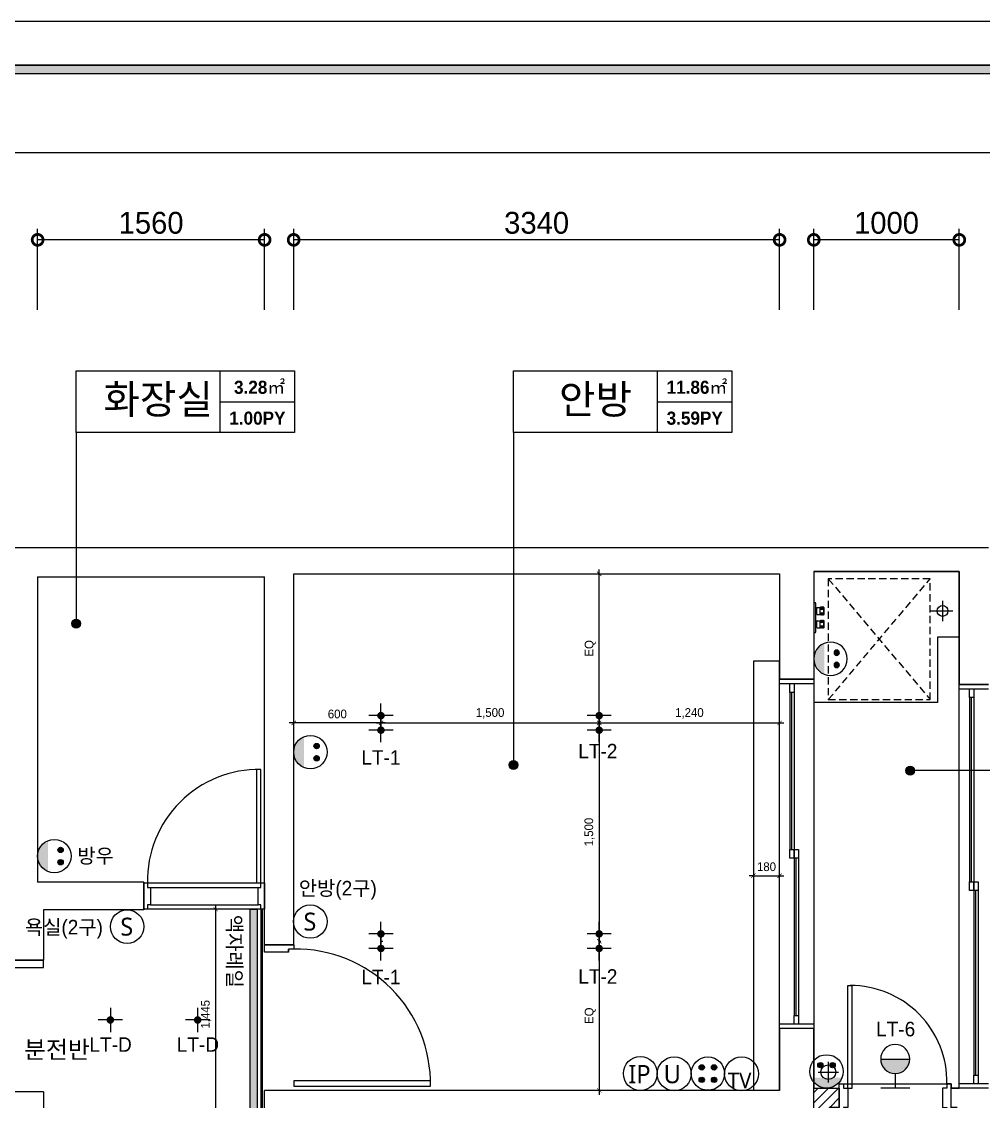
# Model space of a CAD drawing. Header units: inches. Extents: x -192760 to -100777, y -168280 to -114728.
# Drawn here: x -156543 to -149932, y -143885 to -136463 of the extents above; entities that cross this region are included whole.
import ezdxf
from ezdxf.enums import TextEntityAlignment as Align

# ---------------------------------------------------------------- set-up
doc = ezdxf.new("R2010")
doc.units = ezdxf.units.IN
doc.header["$LTSCALE"] = 50
doc.header["$MEASUREMENT"] = 0
doc.linetypes.add('DASHED2', pattern=[0.375, 0.25, -0.125])
doc.linetypes.add('DASHEDX2', pattern=[1.5, 1, -0.5])
for name, color, linetype in [('0-ELC TEXT', 7, 'Continuous'), ('03-TEXT', 3, 'Continuous'), ('03-WAL NEW', 3, 'Continuous'), ('06-FUR', 6, 'Continuous'), ('06-LIGHT', 4, 'Continuous'), ('07-DIM', 5, 'Continuous'), ('08-HAT', 8, 'Continuous'), ('3.기호.계단선', 30, 'Continuous'), ('_LIBR', 4, 'Continuous'), ('CEIL-DOOR', 6, 'Continuous'), ('CEIL-LIGHT', 7, 'Continuous'), ('F-SYM', 7, 'Continuous'), ('fin', 5, 'Continuous'), ('FORM(YOURNAME)-11', 1, 'Continuous'), ('Layer 1', 7, 'Continuous'), ('RC-LIGHT', 7, 'Continuous'), ('도면층2', 2, 'Continuous'), ('도면층4', 4, 'Continuous'), ('도면층5', 5, 'Continuous'), ('설비', 7, 'Continuous')]:
    doc.layers.add(name, color=color, linetype=linetype)
doc.styles.add('HY 울릉도 L', font='')
doc.styles.add('HY울릉도L', font='Expo M.ttf')
doc.styles.get("Standard").update_dxf_attribs({"font": 'txt.shx', "bigfont": 'whgtxt.shx'})
doc.styles.add('YOURNAME', font='HY울릉도M.TTF')
doc.styles.add('넥슨고딕', font='NEXONLv1GothicBold.ttf')
doc.styles.add('코레일둥고', font='Korail_Round_Gothic_Medium.ttf')
doc.styles.get('HY 울릉도 L').set_extended_font_data('HY울릉도L')
doc.linetypes.add('ZIGZAG', pattern='A,0.0001,-0.2,[131,ltypeshp.shx,S=0.2,R=0,X=-0.2,Y=0],-0.4,[131,ltypeshp.shx,S=0.2,R=180,X=0.2,Y=0],-0.2', length=0.8001)
doc.dimstyles.new('30', dxfattribs={"dimscale": 30, "dimtxt": 2, "dimasz": 1, "dimexe": 1, "dimexo": 1, "dimgap": 1, "dimtad": 1, "dimdec": 0, "dimrnd": 0.05, "dimdsep": 46, "dimlunit": 6, "dimtxsty": 'HY 울릉도 L', "dimblk": 'ARCHTICK', "dimcen": 2.5, "dimdle": 1, "dimclrd": 133, "dimclre": 133, "dimclrt": 30, "dimadec": 0, "dimazin": 0, "dimtfac": 1, "dimtdec": 0, "dimtix": 1, "dimtmove": 2, "dimatfit": 3, "dimldrblk": 'ARCHTICK', "dimfxl": 0, "dimlwd": -1, "dimlwe": -1, "dimarcsym": 0})
doc.dimstyles.new('60', dxfattribs={"dimscale": 60, "dimtxt": 2.5, "dimasz": 2.5, "dimexe": 1.25, "dimexo": 2, "dimtad": 1, "dimdec": 0, "dimtxsty": 'HY울릉도L', "dimblk": 'DOTSMALL', "dimcen": 2.5, "dimclrd": 1, "dimclre": 1, "dimclrt": 2, "dimadec": 0, "dimazin": 0, "dimtfac": 1, "dimtdec": 0, "dimtix": 1, "dimtmove": 0, "dimatfit": 3, "dimldrblk": 'DOTSMALL', "dimfxl": 0, "dimarcsym": 0})

# ---------------------------------------------------------------- blocks, each defined once
blk = doc.blocks.new('FORM-PLAN')
at = {"layer": 'FORM(YOURNAME)-11'}
h = blk.add_hatch(color=256, dxfattribs=at)
h.dxf.hatch_style = 1
h.paths.add_polyline_path([(-71444, 55115), (10556, 55115), (10556, 54915), (-71444, 54915)])
h.paths.add_polyline_path([(-71444, -2085), (10556, -2085), (10556, -2285), (-71444, -2285)])
at = {"layer": 'Defpoints', "color": 158}
for points in [[(-71444, -2285), (10556, -2285), (10556, 55115), (-71444, 55115)], [(-69444, 53115), (-64, 53115), (-64, 1215), (-69444, 1215)]]:
    blk.add_lwpolyline(points, close=True, dxfattribs=at)
at = {"layer": 'FORM(YOURNAME)-11', "color": 250}
blk.add_lwpolyline([(-72444, -3285), (11556, -3285), (11556, 56115), (-72444, 56115)], close=True, dxfattribs=at)
at = {"layer": 'FORM(YOURNAME)-11'}
blk.add_lwpolyline([(-71444, 55115), (10556, 55115), (10556, 54915), (-71444, 54915)], close=True, dxfattribs=at)
at = {"layer": 'FORM(YOURNAME)-11', "color": 3, "style": 'YOURNAME'}
for tag, height, p in [('1', 450, (9905, 18188)), ('2', 450, (9905, 17544)), ('3', 450, (9905, 16257)), ('4', 450, (9905, 14326)), ('5', 515, (9905, 12009)), ('6', 515, (9905, 9757)), ('7', 515, (9905, 7504)), ('8', 515, (9905, 5252)), ('9', 515, (9905, 2999)), ('10', 515, (5655, 811)), ('11', 515, (9905, 747)), ('12', 515, (5655, -1441)), ('13', 515, (9905, -1441))]:
    blk.add_attdef(tag, text='', height=height, dxfattribs=at).set_placement(p, align=Align.MIDDLE_RIGHT)
blk = doc.blocks.new('*U428')
at = {"layer": 'F-SYM', "xscale": 0.3, "yscale": 0.3, "zscale": 0.3}
blk.add_blockref('FORM-PLAN', (-144626.9, -153298), dxfattribs=at)
blk = doc.blocks.new('_DOTSMALL')
at = {"color": 0, "linetype": 'ByBlock', "const_width": 0.5}
blk.add_lwpolyline([(-0.0625, 0, 1), (0.0625, 0, 1)], format="xyb", close=True, dxfattribs=at)
blk = doc.blocks.new('*D201')
at = {"layer": '07-DIM', "color": 1, "lineweight": -2}
for p, q in [((-151098.2, -138443.4), (-151098.2, -137888.4)), ((-150098.2, -138443.4), (-150098.2, -137888.4)), ((-150098.2, -137963.4), (-151098.2, -137963.4))]:
    blk.add_line(p, q, dxfattribs=at)
at = {"layer": 'Defpoints', "color": 0}
for p in [(-151098.2, -137963.4), (-151098.2, -138563.4), (-150098.2, -138563.4)]:
    blk.add_point(p, dxfattribs=at)
at = {"layer": '07-DIM', "color": 1, "lineweight": -2, "xscale": 150, "yscale": 150, "zscale": 150, "rotation": 180}
blk.add_blockref('_DOTSMALL', (-151098.2, -137963.4), dxfattribs=at)
at = {"layer": '07-DIM', "color": 1, "lineweight": -2, "xscale": 150, "yscale": 150, "zscale": 150}
blk.add_blockref('_DOTSMALL', (-150098.2, -137963.4), dxfattribs=at)
at = {"layer": '07-DIM', "color": 2, "insert": (-150598.2, -137847.2), "char_height": 150, "attachment_point": 5, "style": 'HY울릉도L'}
blk.add_mtext('1000', dxfattribs=at)
blk = doc.blocks.new('*D202')
at = {"layer": '07-DIM', "color": 1, "lineweight": -2}
for p, q in [((-154673.2, -138443.4), (-154673.2, -137888.4)), ((-151333.2, -138443.4), (-151333.2, -137888.4)), ((-151333.2, -137963.4), (-154673.2, -137963.4))]:
    blk.add_line(p, q, dxfattribs=at)
at = {"layer": 'Defpoints', "color": 0}
for p in [(-154673.2, -137963.4), (-154673.2, -138563.4), (-151333.2, -138563.4)]:
    blk.add_point(p, dxfattribs=at)
at = {"layer": '07-DIM', "color": 1, "lineweight": -2, "xscale": 150, "yscale": 150, "zscale": 150, "rotation": 180}
blk.add_blockref('_DOTSMALL', (-154673.2, -137963.4), dxfattribs=at)
at = {"layer": '07-DIM', "color": 1, "lineweight": -2, "xscale": 150, "yscale": 150, "zscale": 150}
blk.add_blockref('_DOTSMALL', (-151333.2, -137963.4), dxfattribs=at)
at = {"layer": '07-DIM', "color": 2, "insert": (-153003.2, -137847.2), "char_height": 150, "attachment_point": 5, "style": 'HY울릉도L'}
blk.add_mtext('3340', dxfattribs=at)
blk = doc.blocks.new('*D194')
at = {"layer": '07-DIM', "color": 1, "lineweight": -2}
for p, q in [((-156433.2, -138443.4), (-156433.2, -137888.4)), ((-154873.2, -138443.4), (-154873.2, -137888.4)), ((-154873.2, -137963.4), (-156433.2, -137963.4))]:
    blk.add_line(p, q, dxfattribs=at)
at = {"layer": 'Defpoints', "color": 0}
for p in [(-156433.2, -137963.4), (-156433.2, -138563.4), (-154873.2, -138563.4)]:
    blk.add_point(p, dxfattribs=at)
at = {"layer": '07-DIM', "color": 1, "lineweight": -2, "xscale": 150, "yscale": 150, "zscale": 150, "rotation": 180}
blk.add_blockref('_DOTSMALL', (-156433.2, -137963.4), dxfattribs=at)
at = {"layer": '07-DIM', "color": 1, "lineweight": -2, "xscale": 150, "yscale": 150, "zscale": 150}
blk.add_blockref('_DOTSMALL', (-154873.2, -137963.4), dxfattribs=at)
at = {"layer": '07-DIM', "color": 2, "insert": (-155653.2, -137847.2), "char_height": 150, "attachment_point": 5, "style": 'HY울릉도L'}
blk.add_mtext('1560', dxfattribs=at)
blk = doc.blocks.new('egoo')
at = {"layer": '설비'}
h = blk.add_hatch(color=140, dxfattribs=at)
edge = h.paths.add_edge_path()
edge.add_arc((1015645.3, 443433.7), 22.3, 0, 360)
h = blk.add_hatch(color=140, dxfattribs=at)
edge = h.paths.add_edge_path()
edge.add_arc((1015747.7, 443433.7), 22.3, 0, 360)
h = blk.add_hatch(color=140, dxfattribs=at)
edge = h.paths.add_edge_path()
edge.add_line((1015826.3, 443329.1), (1015566.6, 443329.1))
edge.add_ellipse((1015696.5, 443381.5), major_axis=(99, 99), ratio=1, start_angle=156.95778, end_angle=293.04222)
at = {"layer": '설비', "color": 140}
for centre, radius in [((1015696.5, 443381.5), 140), ((1015645.3, 443433.7), 22.3), ((1015747.7, 443433.7), 22.3)]:
    blk.add_circle(centre, radius, dxfattribs=at)
blk = doc.blocks.new('swich')
at = {"layer": '설비', "color": 140}
blk.add_circle((372828.6, -86554.1), 84, dxfattribs=at)
at = {"layer": '설비', "color": 140, "insert": (372858.7, -86509.1), "char_height": 90, "attachment_point": 3}
blk.add_mtext_dynamic_manual_height_columns('{\\fMalgun Gothic|b0|i0|c129|p50;S}', width=143.497, gutter_width=1, heights=[0], dxfattribs=at)
blk = doc.blocks.new('utp')
at = {"layer": '설비', "color": 140}
blk.add_circle((372927.5, -86920.8), 140, dxfattribs=at)
at = {"layer": '설비', "color": 140, "insert": (372982.3, -87000.6), "char_height": 150, "attachment_point": 9}
blk.add_mtext_dynamic_manual_height_columns('{\\fMalgun Gothic|b0|i0|c129|p50;U}', width=275.64, gutter_width=1, heights=[0], dxfattribs=at)
blk = doc.blocks.new('TV')
at = {"layer": '설비', "color": 140}
blk.add_circle((146226.7, 46947.4), 140, dxfattribs=at)
at = {"layer": '설비', "color": 140, "insert": (146088.1, 46827.7), "char_height": 130, "attachment_point": 7}
blk.add_mtext_dynamic_manual_height_columns('{\\fMalgun Gothic|b0|i0|c129|p50;\\W0.54937; \\W1;TV}', width=275.64, gutter_width=1, heights=[0], dxfattribs=at)
blk = doc.blocks.new('_ArchTick')
at = {"color": 0, "linetype": 'ByBlock', "const_width": 0.15}
blk.add_lwpolyline([(-0.5, -0.5), (0.5, 0.5)], dxfattribs=at)
blk = doc.blocks.new('*D232')
at = {"layer": 'Defpoints', "color": 0}
for p in [(-151513.2, -142333.4), (-151333.2, -142333.4), (-151333.2, -142333.4)]:
    blk.add_point(p, dxfattribs=at)
at = {"layer": 'RC-LIGHT', "color": 133}
for p, q in [((-151513.2, -142333.4), (-151543.2, -142333.4)), ((-151513.2, -142333.4), (-151333.2, -142333.4)), ((-151333.2, -142333.4), (-151303.2, -142333.4))]:
    blk.add_line(p, q, dxfattribs=at)
at = {"layer": 'RC-LIGHT', "color": 133, "xscale": 30, "yscale": 30, "zscale": 30}
blk.add_blockref('_ArchTick', (-151513.2, -142333.4), dxfattribs=at)
at = {"layer": 'RC-LIGHT', "color": 133, "xscale": 30, "yscale": 30, "zscale": 30, "rotation": 180}
blk.add_blockref('_ArchTick', (-151333.2, -142333.4), dxfattribs=at)
at = {"layer": 'RC-LIGHT', "color": 30, "insert": (-151423.2, -142272.1), "char_height": 60, "attachment_point": 5, "style": 'HY 울릉도 L'}
blk.add_mtext('180', dxfattribs=at)
blk = doc.blocks.new('A$C004A4CAE')
at = {"layer": 'fin', "color": 6}
for p, q in [((0, 0), (0, 5)), ((200, 15), (10, 15)), ((36, 69), (36, 70)), ((84, 69), (36, 69)), ((51, 63), (36, 63)), ((51, 57), (36, 57)), ((51, 51), (36, 51)), ((36, 23), (36, 45)), ((84, 45), (36, 45)), ((82, 72), (38, 72)), ((82, 21), (38, 21)), ((43, 15), (43, 21)), ((84, 63), (69, 63)), ((84, 57), (69, 57)), ((84, 51), (69, 51)), ((77, 15), (77, 21)), ((84, 69), (84, 70)), ((84, 23), (84, 45)), ((126, 69), (126, 70)), ((174, 69), (126, 69)), ((141, 63), (126, 63)), ((141, 57), (126, 57)), ((141, 51), (126, 51)), ((174, 45), (126, 45)), ((126, 23), (126, 45)), ((172, 72), (128, 72)), ((172, 21), (128, 21)), ((133, 15), (133, 21)), ((174, 63), (159, 63)), ((174, 57), (159, 57)), ((174, 51), (159, 51)), ((167, 15), (167, 21)), ((174, 69), (174, 70)), ((174, 23), (174, 45)), ((210, 0), (210, 5))]:
    blk.add_line(p, q, dxfattribs=at)
for centre, radius, start, end in [((10, 5), 10, 90, 180), ((36, 66), 3, 90, 270), ((36, 60), 3, 90, 270), ((36, 54), 3, 90, 270), ((36, 48), 3, 90, 270), ((38, 70), 2, 90, 180), ((38, 23), 2, 180, 270), ((51, 66), 3, 90, 270), ((51, 60), 3, 90, 270), ((51, 54), 3, 90, 270), ((51, 48), 3, 90, 270), ((69, 66), 3, 270, 90), ((69, 60), 3, 270, 90), ((69, 54), 3, 270, 90), ((69, 48), 3, 270, 90), ((82, 70), 2, 0, 90), ((82, 23), 2, 270, 0), ((84, 66), 3, 270, 90), ((84, 60), 3, 270, 90), ((84, 54), 3, 270, 90), ((84, 48), 3, 270, 90), ((126, 66), 3, 90, 270), ((126, 60), 3, 90, 270), ((126, 54), 3, 90, 270), ((126, 48), 3, 90, 270), ((128, 70), 2, 90, 180), ((128, 23), 2, 180, 270), ((141, 66), 3, 90, 270), ((141, 60), 3, 90, 270), ((141, 54), 3, 90, 270), ((141, 48), 3, 90, 270), ((159, 66), 3, 270, 90), ((159, 60), 3, 270, 90), ((159, 54), 3, 270, 90), ((159, 48), 3, 270, 90), ((172, 70), 2, 0, 90), ((172, 23), 2, 270, 0), ((174, 66), 3, 270, 90), ((174, 60), 3, 270, 90), ((174, 54), 3, 270, 90), ((174, 48), 3, 270, 90), ((200, 5), 10, 0, 90)]:
    blk.add_arc(centre, radius, start, end, dxfattribs=at)
blk = doc.blocks.new('flloo')
at = {"layer": 'Layer 1'}
blk.add_lwpolyline([(-150098.2, -119108.3), (-150098.2, -119558.3), (-150248.2, -119558.3), (-150248.2, -120008.3), (-151098.2, -120008.3)], dxfattribs=at)
for centre, radius in [((-150213.2, -119378.3), 37.5), ((-150998.2, -122548.3), 50.5)]:
    blk.add_circle(centre, radius, dxfattribs=at)
at = {"layer": '도면층2'}
for p, q in [((-156648.2, -118943.3), (-149898.2, -118943.3)), ((-151098.2, -119108.3), (-150098.2, -119108.3)), ((-151098.2, -119108.3), (-151098.2, -119848.3)), ((-150098.2, -119108.3), (-150098.2, -119883.3)), ((-156433.2, -119143.3), (-156433.2, -121243.3)), ((-156433.2, -119143.3), (-154873.2, -119143.3)), ((-154873.2, -121673.3), (-154873.2, -119143.3)), ((-154673.2, -121673.3), (-154673.2, -119123.3)), ((-154673.2, -119123.3), (-151333.2, -119123.3)), ((-151333.2, -119123.3), (-151333.2, -119848.3)), ((-151098.2, -119848.3), (-151333.2, -119848.3)), ((-150098.2, -119883.3), (-149898.2, -119883.3)), ((-149898.2, -119883.3), (-150098.2, -119883.3)), ((-155703.2, -121243.3), (-156433.2, -121243.3)), ((-155703.2, -121243.3), (-155703.2, -121433.3)), ((-156393.2, -121433.3), (-156393.2, -121778.3)), ((-155703.2, -121433.3), (-156393.2, -121433.3)), ((-154673.2, -121673.3), (-154873.2, -121673.3)), ((-156648.2, -121778.3), (-156393.2, -121778.3)), ((-151333.2, -122248.3), (-151333.2, -122673.3)), ((-151098.2, -122248.3), (-151333.2, -122248.3)), ((-149898.2, -122658.3), (-150153.2, -122658.3)), ((-156393.2, -122683.3), (-159293.2, -122683.3)), ((-156393.2, -122683.3), (-156393.2, -122873.3)), ((-151333.2, -122673.3), (-154873.2, -122673.3)), ((-154873.2, -122873.3), (-154873.2, -122673.3))]:
    blk.add_line(p, q, dxfattribs=at)
for points in [[(-151378.2, -122873.3), (-151378.2, -123285.3), (-151098.2, -123285.3), (-151098.2, -122248.3)], [(-150113.2, -122790.3), (-150153.2, -122790.3), (-150153.2, -122658.3)]]:
    blk.add_lwpolyline(points, dxfattribs=at)
at = {"layer": '도면층4'}
for p, q in [((-151333.2, -122248.3), (-151333.2, -119848.3)), ((-151333.2, -119848.3), (-151098.2, -119848.3)), ((-151098.2, -119848.3), (-151098.2, -122248.3)), ((-151333.2, -119878.3), (-151098.2, -119878.3)), ((-150098.2, -122658.3), (-150098.2, -119883.3)), ((-150098.2, -119883.3), (-149898.2, -119883.3)), ((-150098.2, -119913.3), (-149898.2, -119913.3)), ((-151248.2, -121018.3), (-151248.2, -119938.3)), ((-150013.2, -121240.8), (-150013.2, -119973.3)), ((-151218.2, -122158.3), (-151218.2, -121078.3)), ((-149983.2, -122568.3), (-149983.2, -121300.8)), ((-151098.2, -122218.3), (-151333.2, -122218.3)), ((-151098.2, -122248.3), (-151333.2, -122248.3)), ((-149898.2, -122628.3), (-150098.2, -122628.3)), ((-149898.2, -122658.3), (-150098.2, -122658.3))]:
    blk.add_line(p, q, dxfattribs=at)
for points in [[(-151233.2, -119938.3), (-151263.2, -119938.3), (-151263.2, -119878.3), (-151233.2, -119878.3)], [(-149998.2, -119973.3), (-150028.2, -119973.3), (-150028.2, -119913.3), (-149998.2, -119913.3)], [(-151233.2, -121078.3), (-151263.2, -121078.3), (-151263.2, -121018.3), (-151233.2, -121018.3)], [(-151203.2, -121078.3), (-151233.2, -121078.3), (-151233.2, -121018.3), (-151203.2, -121018.3)], [(-149998.2, -121300.8), (-150028.2, -121300.8), (-150028.2, -121240.8), (-149998.2, -121240.8)], [(-149968.2, -121300.8), (-149998.2, -121300.8), (-149998.2, -121240.8), (-149968.2, -121240.8)], [(-151203.2, -122218.3), (-151233.2, -122218.3), (-151233.2, -122158.3), (-151203.2, -122158.3)], [(-149968.2, -122628.3), (-149998.2, -122628.3), (-149998.2, -122568.3), (-149968.2, -122568.3)]]:
    blk.add_lwpolyline(points, close=True, dxfattribs=at)
at = {"layer": '도면층5'}
for p, q in [((-150213.2, -119308.3), (-150213.2, -119448.3)), ((-150292.8, -119378.3), (-150143.2, -119378.3)), ((-151263.2, -119938.3), (-151263.2, -121018.3)), ((-151233.2, -119938.3), (-151233.2, -121018.3)), ((-150028.2, -119973.3), (-150028.2, -121240.8)), ((-149998.2, -119973.3), (-149998.2, -121240.8)), ((-151233.2, -121078.3), (-151233.2, -122158.3)), ((-151203.2, -121078.3), (-151203.2, -122158.3)), ((-149998.2, -121300.8), (-149998.2, -122568.3)), ((-149968.2, -121300.8), (-149968.2, -122568.3)), ((-150998.2, -122478.3), (-150998.2, -122618.3)), ((-151068.2, -122548.3), (-150928.2, -122548.3))]:
    blk.add_line(p, q, dxfattribs=at)
at = {"rotation": 270}
blk.add_blockref('A$C004A4CAE', (-151098.2, -119319.6), dxfattribs=at)
blk = doc.blocks.new('asrffwtrw')
at = {"layer": '03-WAL NEW'}
h = blk.add_hatch(dxfattribs=at)
h.set_pattern_fill('_USER', color=256, scale=50, angle=45, pattern_type=0)
h.set_pattern_definition([(45, (-27582.82, -15711.19), (-35.355339, 35.355339), [])])
h.paths.add_polyline_path([(-204481, -159504.6), (-204306, -159504.6), (-204306, -159636.6), (-204376, -159636.6), (-204376, -160131.6), (-204481, -160131.6)])
blk.add_lwpolyline([(-204481, -159504.6), (-204306, -159504.6), (-204306, -159636.6), (-204376, -159636.6), (-204376, -160131.6), (-204481, -160131.6), (-204481, -159504.6)], dxfattribs=at)
at = {"layer": '06-FUR', "color": 8, "linetype": 'DASHEDX2'}
for p, q in [((-204381, -156834.6), (-203681, -156004.6)), ((-204381, -156004.6), (-203681, -156834.6))]:
    blk.add_line(p, q, dxfattribs=at)
blk.add_lwpolyline([(-204381, -156834.6), (-203681, -156834.6), (-203681, -156004.6), (-204381, -156004.6)], close=True, dxfattribs=at)
at = {"layer": '08-HAT', "color": 8}
blk.add_lwpolyline([(-203481, -155954.6), (-204481, -155954.6), (-204481, -159504.6), (-204306, -159504.6), (-204306, -159474.6), (-203536, -159474.6), (-203536, -159504.6), (-203481, -159504.6), (-203481, -155954.6)], dxfattribs=at)
at = {"layer": '_LIBR', "color": 8, "linetype": 'Continuous'}
for p, q in [((-209061, -158094.6), (-208311, -158094.6)), ((-209041, -158125.1), (-208301, -158125.1)), ((-208281, -158274.6), (-209061, -158274.6)), ((-209041, -158245.1), (-208301, -158245.1))]:
    blk.add_line(p, q, dxfattribs=at)
for points in [[(-208311, -157314.6), (-208311, -158094.6), (-208281, -158094.6), (-208281, -157314.6)], [(-208091.9, -158569.5), (-208256, -158569.5), (-208256, -158519.6), (-208056, -158519.6), (-208056, -158549), (-208091.9, -158549), (-208091.9, -158569.5), (-208091.9, -158549)], [(-209995.1, -158674.5), (-209776, -158674.5), (-209776, -158624.6), (-210031, -158624.6), (-210031, -158654), (-209995.1, -158654), (-209995.1, -158674.5), (-209995.1, -158654)]]:
    blk.add_lwpolyline(points, dxfattribs=at)
for points in [[(-209041, -158245.1), (-209061, -158245.1), (-209061, -158274.6), (-209086, -158274.6), (-209086, -158094.6), (-209061, -158094.6), (-209061, -158125.1), (-209041, -158125.1)], [(-208281, -158125.1), (-208281, -158094.6), (-208256, -158094.6), (-208256, -158274.6), (-208281, -158274.6), (-208281, -158245.1), (-208301, -158245.1), (-208301, -158125.1)], [(-207116, -159455), (-208056, -159455), (-208056, -159490.2), (-207116, -159490.2)]]:
    blk.add_lwpolyline(points, close=True, dxfattribs=at)
for centre, radius, start, end in [((-208296, -158079.6), 765.1, 88.8767, 181.1233), ((-208039.6, -159472.6), 923.8, 358.90694, 91.01639)]:
    blk.add_arc(centre, radius, start, end, dxfattribs=at)
at = {"layer": '도면층4', "color": 8}
for p, q in [((-204246, -159504.6), (-204246, -158799.6)), ((-204246, -158799.6), (-204216, -158799.6)), ((-204216, -159504.6), (-204216, -158800.2)), ((-204306, -159474.6), (-203536, -159474.6)), ((-204246, -159504.6), (-204216, -159504.6))]:
    blk.add_line(p, q, dxfattribs=at)
for points in [[(-204306, -159474.6), (-204276, -159474.6), (-204276, -159504.6), (-204246, -159504.6), (-204246, -159636.6), (-204276, -159636.6), (-204276, -159666.6), (-204306, -159666.6), (-204306, -159474.6)], [(-203536, -159474.6), (-203566, -159474.6), (-203566, -159504.6), (-203596, -159504.6), (-203596, -159636.6), (-203566, -159636.6), (-203566, -159666.6), (-203536, -159666.6), (-203536, -159474.6)]]:
    blk.add_lwpolyline(points, dxfattribs=at)
at = {"layer": '도면층5', "color": 8}
blk.add_arc((-204227.2, -159461), 661.4, 358.8173, 90.32755, dxfattribs=at)
at = {"layer": '도면층2'}
blk.add_blockref('flloo', (-53382.8, -36846.4), dxfattribs=at)
blk = doc.blocks.new('2DLSCL')
h = blk.add_hatch(color=256)
h.dxf.hatch_style = 1
edge = h.paths.add_edge_path()
edge.add_arc((36127.3, 44397.2), 26, 0, 360, ccw=False)
h = blk.add_hatch(color=256)
h.dxf.hatch_style = 1
edge = h.paths.add_edge_path()
edge.add_arc((36227.3, 44397.2), 26, 0, 360, ccw=False)
at = {"color": 1, "linetype": 'Continuous'}
for p, q in [((36127.3, 44480.5), (36127.3, 44313.9)), ((36227.3, 44480.5), (36227.3, 44313.9)), ((36210.6, 44397.2), (36044, 44397.2)), ((36310.6, 44397.2), (36144, 44397.2))]:
    blk.add_line(p, q, dxfattribs=at)
blk.add_lwpolyline([(36127.3, 44397.2), (36227.3, 44397.2), (36177.3, 44397.2), (36177.3, 44408.9)], dxfattribs=at)
blk = doc.blocks.new('*D242')
at = {"layer": 'Defpoints', "color": 0}
for p in [(-152573.2, -140258.4), (-152573.2, -140258.4), (-152573.2, -141283.4)]:
    blk.add_point(p, dxfattribs=at)
at = {"layer": 'RC-LIGHT', "color": 133}
for p, q in [((-152603.2, -140258.4), (-152603.2, -140258.4)), ((-152573.2, -141313.4), (-152573.2, -140228.4)), ((-152603.2, -141283.4), (-152603.2, -141283.4))]:
    blk.add_line(p, q, dxfattribs=at)
at = {"layer": 'RC-LIGHT', "color": 133, "xscale": 30, "yscale": 30, "zscale": 30}
for p, rotation in [((-152573.2, -140258.4), 90), ((-152573.2, -141283.4), 270)]:
    blk.add_blockref('_ArchTick', p, dxfattribs=dict(at, rotation=rotation))
at = {"layer": 'RC-LIGHT', "color": 30, "insert": (-152634.5, -140770.9), "char_height": 60, "attachment_point": 5, "rotation": 90, "style": 'HY 울릉도 L'}
blk.add_mtext('EQ', dxfattribs=at)
blk = doc.blocks.new('*D243')
at = {"layer": 'Defpoints', "color": 0}
for p in [(-152573.2, -141283.4), (-152573.2, -142783.4), (-152573.2, -142783.4)]:
    blk.add_point(p, dxfattribs=at)
at = {"layer": 'RC-LIGHT', "color": 133}
for p, q in [((-152603.2, -141283.4), (-152603.2, -141283.4)), ((-152573.2, -141253.4), (-152573.2, -142813.4)), ((-152603.2, -142783.4), (-152603.2, -142783.4))]:
    blk.add_line(p, q, dxfattribs=at)
at = {"layer": 'RC-LIGHT', "color": 133, "xscale": 30, "yscale": 30, "zscale": 30}
for p, rotation in [((-152573.2, -141283.4), 90), ((-152573.2, -142783.4), 270)]:
    blk.add_blockref('_ArchTick', p, dxfattribs=dict(at, rotation=rotation))
at = {"layer": 'RC-LIGHT', "color": 30, "insert": (-152639.1, -142033.4), "char_height": 60, "attachment_point": 5, "rotation": 90, "style": 'HY 울릉도 L'}
blk.add_mtext('1,500', dxfattribs=at)
blk = doc.blocks.new('*D244')
at = {"layer": 'Defpoints', "color": 0}
for p in [(-152573.2, -142783.4), (-152573.2, -143808.4), (-152573.2, -143808.4)]:
    blk.add_point(p, dxfattribs=at)
at = {"layer": 'RC-LIGHT', "color": 133}
for p, q in [((-152573.2, -142753.4), (-152573.2, -143838.4)), ((-152603.2, -142783.4), (-152603.2, -142783.4)), ((-152603.2, -143808.4), (-152603.2, -143808.4))]:
    blk.add_line(p, q, dxfattribs=at)
at = {"layer": 'RC-LIGHT', "color": 133, "xscale": 30, "yscale": 30, "zscale": 30}
for p, rotation in [((-152573.2, -142783.4), 90), ((-152573.2, -143808.4), 270)]:
    blk.add_blockref('_ArchTick', p, dxfattribs=dict(at, rotation=rotation))
at = {"layer": 'RC-LIGHT', "color": 30, "insert": (-152634.5, -143295.9), "char_height": 60, "attachment_point": 5, "rotation": 90, "style": 'HY 울릉도 L'}
blk.add_mtext('EQ', dxfattribs=at)
blk = doc.blocks.new('*D245')
at = {"layer": 'Defpoints', "color": 0}
for p in [(-154073.2, -141283.4), (-152573.2, -141283.4), (-152573.2, -141283.4)]:
    blk.add_point(p, dxfattribs=at)
at = {"layer": 'RC-LIGHT', "color": 133}
for p, q in [((-154103.2, -141283.4), (-152543.2, -141283.4)), ((-154073.2, -141313.4), (-154073.2, -141313.4))]:
    blk.add_line(p, q, dxfattribs=at)
at = {"layer": 'RC-LIGHT', "color": 133, "xscale": 30, "yscale": 30, "zscale": 30, "rotation": 180}
blk.add_blockref('_ArchTick', (-154073.2, -141283.4), dxfattribs=at)
at = {"layer": 'RC-LIGHT', "color": 133, "xscale": 30, "yscale": 30, "zscale": 30}
blk.add_blockref('_ArchTick', (-152573.2, -141283.4), dxfattribs=at)
at = {"layer": 'RC-LIGHT', "color": 30, "insert": (-153323.2, -141217.5), "char_height": 60, "attachment_point": 5, "style": 'HY 울릉도 L'}
blk.add_mtext('1,500', dxfattribs=at)
blk = doc.blocks.new('*D259')
at = {"layer": 'Defpoints', "color": 0}
for p in [(-154673.2, -141283.4), (-154673.2, -141283.4), (-154073.2, -141283.4)]:
    blk.add_point(p, dxfattribs=at)
at = {"layer": 'RC-LIGHT', "color": 133}
blk.add_line((-154043.2, -141283.4), (-154703.2, -141283.4), dxfattribs=at)
at = {"layer": 'RC-LIGHT', "color": 133, "xscale": 30, "yscale": 30, "zscale": 30, "rotation": 180}
blk.add_blockref('_ArchTick', (-154673.2, -141283.4), dxfattribs=at)
at = {"layer": 'RC-LIGHT', "color": 133, "xscale": 30, "yscale": 30, "zscale": 30}
blk.add_blockref('_ArchTick', (-154073.2, -141283.4), dxfattribs=at)
at = {"layer": 'RC-LIGHT', "color": 30, "insert": (-154373.2, -141222.2), "char_height": 60, "attachment_point": 5, "style": 'HY 울릉도 L'}
blk.add_mtext('600', dxfattribs=at)
blk = doc.blocks.new('*D260')
at = {"layer": 'Defpoints', "color": 0}
for p in [(-152573.2, -141283.4), (-151333.2, -141283.4), (-151333.2, -141283.4)]:
    blk.add_point(p, dxfattribs=at)
at = {"layer": 'RC-LIGHT', "color": 133}
blk.add_line((-152603.2, -141283.4), (-151303.2, -141283.4), dxfattribs=at)
at = {"layer": 'RC-LIGHT', "color": 133, "xscale": 30, "yscale": 30, "zscale": 30, "rotation": 180}
blk.add_blockref('_ArchTick', (-152573.2, -141283.4), dxfattribs=at)
at = {"layer": 'RC-LIGHT', "color": 133, "xscale": 30, "yscale": 30, "zscale": 30}
blk.add_blockref('_ArchTick', (-151333.2, -141283.4), dxfattribs=at)
at = {"layer": 'RC-LIGHT', "color": 30, "insert": (-151953.2, -141217.5), "char_height": 60, "attachment_point": 5, "style": 'HY 울릉도 L'}
blk.add_mtext('1,240', dxfattribs=at)
blk = doc.blocks.new('FSF2WW')
at = {"layer": '06-LIGHT'}
h = blk.add_hatch(color=256, dxfattribs=at)
h.dxf.hatch_style = 1
edge = h.paths.add_edge_path()
edge.add_arc((-181710.7, -177456.1), 26, 90, 450)
at = {"color": 1, "linetype": 'Continuous'}
for p, q in [((-181710.7, -177372.8), (-181710.7, -177539.4)), ((-181627.4, -177456.1), (-181794, -177456.1))]:
    blk.add_line(p, q, dxfattribs=at)
blk = doc.blocks.new('BRACKET')
at = {"layer": 'CEIL-LIGHT'}
blk.add_hatch(color=256, dxfattribs=at).paths.add_polyline_path([(-200, -100, 0.414214), (-100, 0, 0.414214), (-200, 100)])
for p, q in [((-200, 100), (-200, -100)), ((0, -100), (0, 100)), ((-100, 0), (0, 0))]:
    blk.add_line(p, q, dxfattribs=at)
blk.add_circle((-200, 0), 100, dxfattribs=at)
blk = doc.blocks.new('A$C0A436DC7')
at = {"layer": 'CEIL-DOOR', "xscale": -1, "rotation": 180}
blk.add_blockref('BRACKET', (300, 100), dxfattribs=at)
blk = doc.blocks.new('IP')
at = {"layer": '설비', "color": 10}
blk.add_circle((-153358.7, -143200.5), 116.7, dxfattribs=at)
at = {"layer": '설비', "color": 10, "insert": (-153287.6, -143267), "char_height": 125, "attachment_point": 9}
blk.add_mtext_dynamic_manual_height_columns('{\\fMalgun Gothic|b0|i0|c129|p50;IP}', width=229.7, gutter_width=0.833, heights=[0], dxfattribs=at)
blk = doc.blocks.new('*D387')
at = {"layer": '07-DIM', "color": 133}
for p, q in [((-155209.6, -142533.4), (-155209.6, -144038.4)), ((-154903.2, -142563.4), (-155239.6, -142563.4)), ((-154903.2, -144008.4), (-155239.6, -144008.4))]:
    blk.add_line(p, q, dxfattribs=at)
at = {"layer": 'Defpoints', "color": 0}
for p in [(-154873.2, -142563.4), (-155209.6, -144008.4), (-154873.2, -144008.4)]:
    blk.add_point(p, dxfattribs=at)
at = {"layer": '07-DIM', "color": 133, "xscale": 30, "yscale": 30, "zscale": 30}
for p, rotation in [((-155209.6, -142563.4), 90), ((-155209.6, -144008.4), 270)]:
    blk.add_blockref('_ArchTick', p, dxfattribs=dict(at, rotation=rotation))
at = {"layer": '07-DIM', "color": 30, "insert": (-155274.9, -143285.9), "char_height": 60, "attachment_point": 5, "rotation": 90, "style": 'HY 울릉도 L'}
blk.add_mtext('1,445', dxfattribs=at)

msp = doc.modelspace()

# ---------------------------------------------------------------- hatches: boundary and pattern name
at = {"layer": '0-ELC TEXT'}
h = msp.add_hatch(color=256, dxfattribs=at)
h.dxf.hatch_style = 1
edge = h.paths.add_edge_path()
edge.add_arc((-156168.5, -140601.1), 30, 0, 360)
h = msp.add_hatch(color=256, dxfattribs=at)
h.dxf.hatch_style = 1
edge = h.paths.add_edge_path()
edge.add_arc((-153162.3, -141572.5), 30, 0, 360)
h = msp.add_hatch(color=256, dxfattribs=at)
h.dxf.hatch_style = 1
edge = h.paths.add_edge_path()
edge.add_arc((-150436, -141611.4), 30, 0, 360)
at = {"layer": 'RC-LIGHT'}
h = msp.add_hatch(color=10, dxfattribs=at)
edge = h.paths.add_edge_path()
edge.add_arc((-151052.7, -143635.5), 18.3, 0, 360)
h = msp.add_hatch(color=10, dxfattribs=at)
edge = h.paths.add_edge_path()
edge.add_arc((-150968.7, -143635.5), 18.3, 0, 360)
h = msp.add_hatch(color=10, dxfattribs=at)
edge = h.paths.add_edge_path()
edge.add_line((-150904, -143721.4), (-151117.4, -143721.4))
edge.add_ellipse((-151010.7, -143678.4), major_axis=(81.3, 81.3), ratio=1, start_angle=156.95778, end_angle=293.04222)
at = {"layer": '설비', "linetype": 'DASHED2'}
h = msp.add_hatch(dxfattribs=at)
h.set_pattern_fill('DOTS', color=10, scale=200)
h.set_pattern_definition([(0, (25800, 34131.19), (6.25, 12.5), [0, -12.5])])
h.paths.add_polyline_path([(-151378.2, -144058.4), (-151378.2, -144108.4), (-154973.2, -144108.4), (-154973.2, -142563.4), (-154923.2, -142563.4), (-154923.2, -144058.4)])
at = {"layer": '설비'}
h = msp.add_hatch(color=140, dxfattribs=at)
edge = h.paths.add_edge_path()
edge.add_arc((-151868.1, -143650.5), 18.3, 0, 360)
h = msp.add_hatch(color=140, dxfattribs=at)
edge = h.paths.add_edge_path()
edge.add_arc((-151784, -143650.5), 18.3, 0, 360)
h = msp.add_hatch(color=140, dxfattribs=at)
edge = h.paths.add_edge_path()
edge.add_arc((-151868.1, -143736.4), 18.3, 0, 360)
h = msp.add_hatch(color=140, dxfattribs=at)
edge = h.paths.add_edge_path()
edge.add_arc((-151784, -143736.4), 18.3, 0, 360)

# ---------------------------------------------------------------- linework, layer by layer
at = {"layer": '0-ELC TEXT'}
for p, q in [((-155178.1, -139287.9), (-155178.1, -138863.4)), ((-152171.9, -139287.9), (-152171.9, -138863.4)), ((-155178.1, -139075.7), (-154668.5, -139075.7)), ((-152171.9, -139075.7), (-151662.3, -139075.7)), ((-156168.5, -139287.9), (-156168.5, -140601.1)), ((-153162.3, -139287.9), (-153162.3, -141572.5)), ((-148136.9, -141611.4), (-150436, -141611.4))]:
    msp.add_line(p, q, dxfattribs=at)
for points in [[(-156168.5, -138863.4), (-154668.5, -138863.4), (-154668.5, -139287.9), (-156168.5, -139287.9)], [(-153162.3, -138863.4), (-151662.3, -138863.4), (-151662.3, -139287.9), (-153162.3, -139287.9)]]:
    msp.add_lwpolyline(points, close=True, dxfattribs=at)
for centre in [(-156168.5, -140601.1), (-153162.3, -141572.5), (-150436, -141611.4)]:
    msp.add_circle(centre, 30, dxfattribs=at)
at = {"layer": '3.기호.계단선', "linetype": 'ZIGZAG', "const_width": 20}
msp.add_lwpolyline([(-151378.2, -144028.4), (-154893.2, -144028.4), (-154893.2, -142563.4)], dxfattribs=at)
at = {"layer": 'RC-LIGHT'}
for points in [[(-151333.2, -140858.4), (-151513.2, -140858.4), (-151513.2, -143808.4), (-151333.2, -143808.4), (-151333.2, -140858.4)], [(-151378.2, -144058.4), (-151378.2, -144108.4), (-154973.2, -144108.4), (-154973.2, -142563.4), (-154923.2, -142563.4), (-154923.2, -144058.4), (-151378.2, -144058.4)]]:
    msp.add_lwpolyline(points, dxfattribs=at)
at = {"layer": 'RC-LIGHT', "color": 10}
for centre, radius in [((-151010.7, -143678.4), 115), ((-151052.7, -143635.5), 18.3), ((-150968.7, -143635.5), 18.3)]:
    msp.add_circle(centre, radius, dxfattribs=at)
at = {"layer": '설비', "color": 140}
for centre, radius in [((-151826.1, -143693.4), 115), ((-151868.1, -143650.5), 18.3), ((-151784, -143650.5), 18.3), ((-151868.1, -143736.4), 18.3), ((-151784, -143736.4), 18.3)]:
    msp.add_circle(centre, radius, dxfattribs=at)

# ---------------------------------------------------------------- block references
at = {"rotation": 270}
msp.add_blockref('A$C0A436DC7', (-150638.2, -143493.4), dxfattribs=at)
at = {"layer": '06-LIGHT', "rotation": 270}
for p in [(-198470.4, -105106.1), (-196970.4, -105106.1), (-198470.4, -106606.1), (-196970.4, -106606.1)]:
    msp.add_blockref('2DLSCL', p, dxfattribs=at)
at = {"layer": '3.기호.계단선'}
msp.add_blockref('*U428', (0, 0), dxfattribs=at)
at = {"layer": 'RC-LIGHT'}
for name, p in [('asrffwtrw', (53382.8, 15711.2)), ('FSF2WW', (25777.5, 34131.2)), ('FSF2WW', (26377.5, 34131.2))]:
    msp.add_blockref(name, p, dxfattribs=at)
at = {"layer": 'RC-LIGHT', "color": 140, "yscale": 0.8214285869294656, "zscale": 0.8214285869294656, "rotation": 270}
for p, xscale in [((-515189.4, -975165), -0.8214285869294656), ((-518764.4, 692838), 0.8214285869294656), ((-520524.5, 692123.5), 0.8214285869294656)]:
    msp.add_blockref('egoo', p, dxfattribs=dict(at, xscale=xscale))
at = {"layer": 'RC-LIGHT', "xscale": 0.8333333333333334, "yscale": 0.8333333333333334, "zscale": 0.8333333333333334}
msp.add_blockref('TV', (-273450, -182817.9), dxfattribs=at)
at = {"layer": '설비', "color": 140, "xscale": 1.369047619047649, "yscale": 1.369047619047649, "zscale": 1.369047619047649}
for p in [(-664979, -24152.1), (-666237.9, -24186.8)]:
    msp.add_blockref('swich', p, dxfattribs=at)
at = {"layer": '설비', "color": 253}
msp.add_blockref('IP', (1068.3, -492.4), dxfattribs=at)
at = {"layer": '설비', "color": 253, "xscale": 0.8333333333333334, "yscale": 0.8333333333333334, "zscale": 0.8333333333333334}
msp.add_blockref('utp', (-462830.1, -71261.1), dxfattribs=at)

# ---------------------------------------------------------------- texts
at = {"layer": '0-ELC TEXT', "style": '코레일둥고'}
msp.add_text('분전반', height=120, dxfattribs=at).set_placement((-156526.7, -143589.1))
at = {"layer": '03-TEXT'}
for s, height, style, p in [('3.28㎡', 90, '넥슨고딕', (-154907.3, -139021.6)), ('11.86㎡', 90, '넥슨고딕', (-151901.1, -139021.6)), ('화장실', 200, '코레일둥고', (-155604.6, -139159)), ('안방', 200, '코레일둥고', (-152598.4, -139159)), ('1.00PY', 90, '넥슨고딕', (-154922.7, -139233.8)), ('3.59PY', 90, '넥슨고딕', (-151916.5, -139233.8))]:
    msp.add_text(s, height=height, dxfattribs=dict(at, style=style)).set_placement(p, align=Align.CENTER)
at = {"layer": '3.기호.계단선', "style": '코레일둥고'}
for s, p in [('LT-2', (-152717.1, -141427.1)), ('LT-1', (-154208, -141471)), ('LT-1', (-154208, -142980.2)), ('LT-2', (-152717.1, -142976.1)), ('LT-6', (-150669.9, -143337.3)), ('LT-D', (-156076.8, -143443.7)), ('LT-D', (-155476.8, -143443.7))]:
    msp.add_text(s, height=100, dxfattribs=at).set_placement(p, align=Align.TOP_LEFT)
at = {"layer": '3.기호.계단선', "linetype": 'ZIGZAG', "style": '코레일둥고'}
msp.add_text('액자레일', height=100, rotation=270, dxfattribs=at).set_placement((-155030.4, -142602.5), align=Align.TOP_LEFT)
at = {"layer": 'RC-LIGHT', "color": 140, "style": '코레일둥고'}
for s, p in [('방우', (-156160.6, -142147.3)), ('안방(2구)', (-154637.9, -142369.1)), ('욕실(2구)', (-156520.7, -142637))]:
    msp.add_text(s, height=100, dxfattribs=at).set_placement(p, align=Align.TOP_LEFT)

# ---------------------------------------------------------------- dimensions: what is measured, and where the dimension line sits
at = {"layer": '07-DIM'}
for base, p1, p2, picture, middle in [((-156433.2, -137963.4), (-154873.2, -138563.4), (-156433.2, -138563.4), '*D194', (-155653.2, -137847.2)), ((-154673.2, -137963.4), (-151333.2, -138563.4), (-154673.2, -138563.4), '*D202', (-153003.2, -137847.2)), ((-151098.2, -137963.4), (-150098.2, -138563.4), (-151098.2, -138563.4), '*D201', (-150598.2, -137847.2))]:
    dim = msp.add_linear_dim(base=base, p1=p1, p2=p2, dimstyle='60', dxfattribs=at)
    dim.commit()
    dim.dimension.update_dxf_attribs({"geometry": picture, "text_midpoint": middle})
dim = msp.add_linear_dim(base=(-155209.6, -144008.4), p1=(-154873.2, -142563.4), p2=(-154873.2, -144008.4), angle=90, dimstyle='30', override={"dimfxl": 1.25, "dimarcsym": 2}, dxfattribs=at)
dim.commit()
dim.dimension.update_dxf_attribs({"geometry": '*D387', "text_midpoint": (-155274.9, -143285.9)})
at = {"layer": 'RC-LIGHT'}
for base, p1, p2, picture, middle in [((-152573.2, -140258.4), (-152573.2, -141283.4), (-152573.2, -140258.4), '*D242', (-152634.5, -140770.9)), ((-152573.2, -143808.4), (-152573.2, -142783.4), (-152573.2, -143808.4), '*D244', (-152634.5, -143295.9))]:
    dim = msp.add_linear_dim(base=base, p1=p1, p2=p2, angle=90, text='EQ', dimstyle='30', override={"dimfxl": 1.25, "dimarcsym": 2}, dxfattribs=at)
    dim.commit()
    dim.dimension.update_dxf_attribs({"geometry": picture, "text_midpoint": middle})
for base, p1, p2, picture, middle in [((-154673.2, -141283.4), (-154073.2, -141283.4), (-154673.2, -141283.4), '*D259', (-154373.2, -141222.2)), ((-152573.2, -141283.4), (-154073.2, -141283.4), (-152573.2, -141283.4), '*D245', (-153323.2, -141217.5)), ((-151333.2, -141283.4), (-152573.2, -141283.4), (-151333.2, -141283.4), '*D260', (-151953.2, -141217.5)), ((-151333.2, -142333.4), (-151513.2, -142333.4), (-151333.2, -142333.4), '*D232', (-151423.2, -142272.1))]:
    dim = msp.add_linear_dim(base=base, p1=p1, p2=p2, dimstyle='30', override={"dimfxl": 1.25, "dimarcsym": 2}, dxfattribs=at)
    dim.commit()
    dim.dimension.update_dxf_attribs({"geometry": picture, "text_midpoint": middle})
dim = msp.add_linear_dim(base=(-152573.2, -142783.4), p1=(-152573.2, -141283.4), p2=(-152573.2, -142783.4), angle=90, dimstyle='30', override={"dimfxl": 1.25, "dimarcsym": 2}, dxfattribs=at)
dim.commit()
dim.dimension.update_dxf_attribs({"geometry": '*D243', "text_midpoint": (-152639.1, -142033.4)})

doc.saveas('drawing.dxf')
